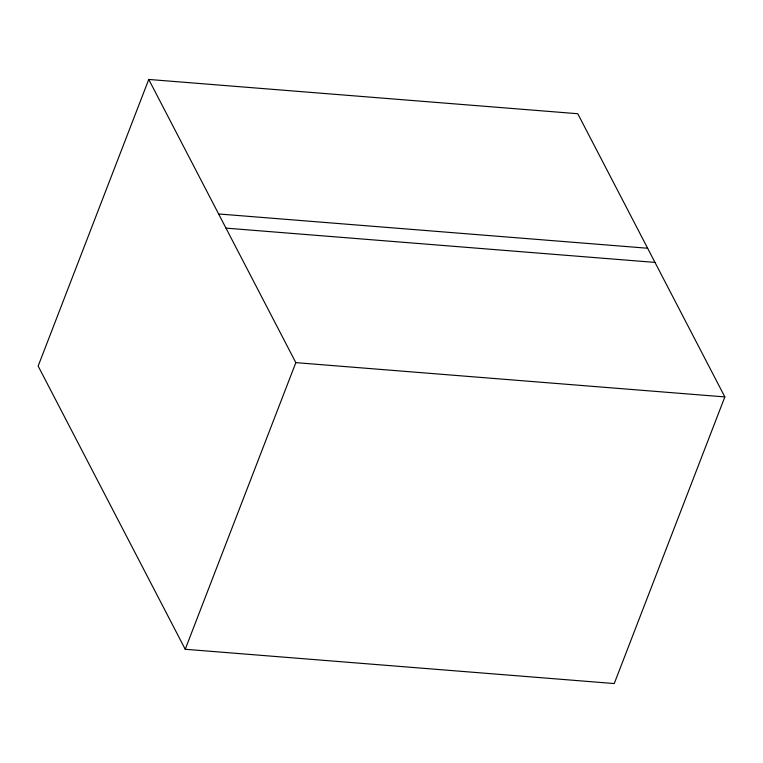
<?xml version="1.0" encoding="UTF-8"?>
<svg xmlns="http://www.w3.org/2000/svg" width="763" height="763" viewBox="0 0 763 763"><rect width="100%" height="100%" fill="white"/><g stroke="black" fill="none" stroke-linecap="round" stroke-linejoin="round"><path stroke-width="1.14" d="M148.756 79.447L38.15 366.078L185.228 649.275L614.244 683.553L724.85 396.922L577.772 113.725L148.756 79.447L295.834 362.644L185.228 649.275M218.619 213.964L647.634 248.242M225.972 228.127L654.988 262.405M295.834 362.644L724.85 396.922"/></g></svg>
